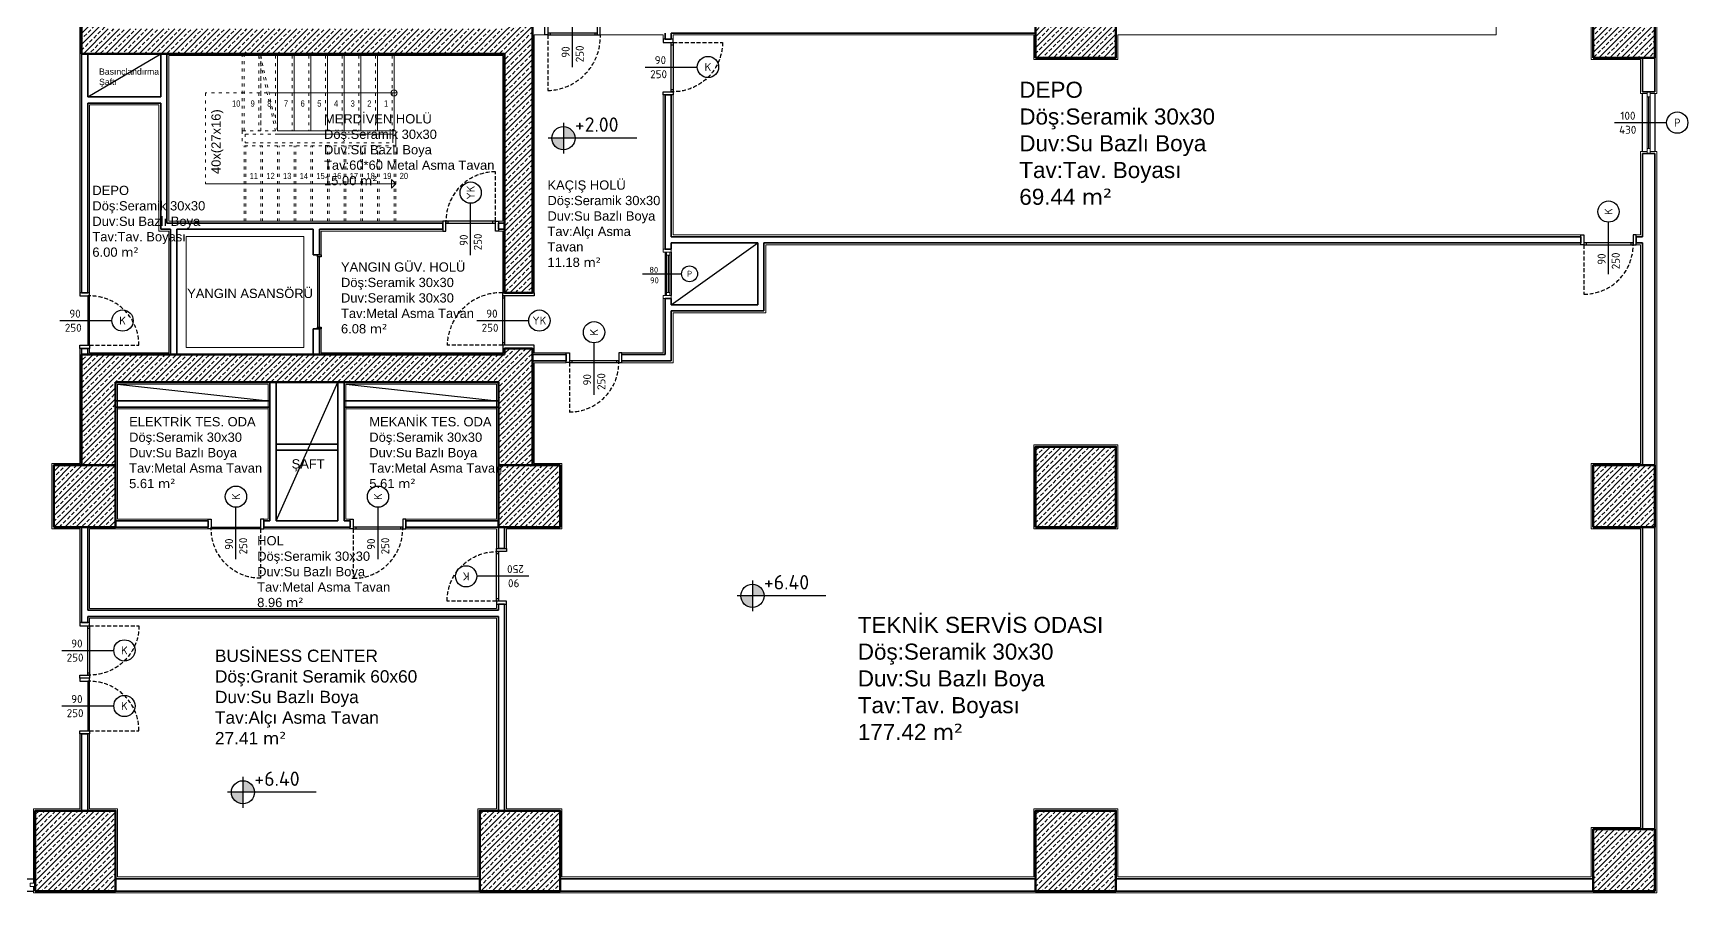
# Model space of a CAD drawing. Header units: millimetres. Extents: x 1443065 to 1517367, y 3763150 to 3779068.
# Drawn here: x 1491008 to 1493688, y 3765844 to 3767237 of the extents above; entities that cross this region are included whole.
import ezdxf
from ezdxf.enums import TextEntityAlignment as Align

# ---------------------------------------------------------------- set-up
doc = ezdxf.new("R2010")
doc.units = ezdxf.units.MM
doc.linetypes.add('ACAD_ISO03W100', pattern=[30, 12, -18])
doc.linetypes.add('HIDDEN', pattern=[9.525, 6.35, -3.175])
for name, color, linetype, lineweight in [('DUVAR', 2, 'Continuous', 35), ('MAHAL', 52, 'Continuous', 13), ('MERDIVEN', 4, 'Continuous', 20), ('SIVA', 3, 'Continuous', 9), ('TASIYICI', 170, 'Continuous', 50), ('TEFRIS', 165, 'Continuous', 15)]:
    doc.layers.add(name, color=color, linetype=linetype, lineweight=lineweight)
for name, color, linetype in [('m-DOG_', 4, 'Continuous'), ('m-DOG_gor', 8, 'Continuous'), ('m-TAR_duvar', 8, 'Continuous'), ('m-TFR_vitrifiye', 1, 'Continuous'), ('m-YAZ_kot', 7, 'Continuous'), ('m-YAZ_poz', 7, 'Continuous')]:
    doc.layers.add(name, color=color, linetype=linetype)
doc.styles.add('mono', font='isocpeur.ttf')
doc.styles.add('olculer', font='romans.shx', dxfattribs={"width": 0.8})
doc.styles.get("Standard").update_dxf_attribs({"font": 'arial.ttf'})
pattern_1 = [(45, (67479.789, -87954.948), (-8.98025612, 8.98025612), []), (45, (67488.769, -87954.948), (-8.98025612, 8.98025612), [6.35, -3.175])]
pattern_2 = [(45, (67479.789, -87954.948), (-8.98025612, 8.98025612), []), (45, (67488.769, -87954.948), (-8.98025612, 8.98025612), [6.35, -3.175])]

# ---------------------------------------------------------------- blocks, each defined once
blk = doc.blocks.new('90lık Kqpı')
at = {"layer": 'm-DOG_', "linetype": 'HIDDEN'}
blk.add_line((-8, -5), (-88, -5), dxfattribs=at)
at = {"layer": 'm-DOG_'}
for p, q in [((-5, -8.8), (-8, -8.8)), ((-5, -81.2), (-8, -81.2))]:
    blk.add_line(p, q, dxfattribs=at)
for points in [[(8, 0), (8, -5), (-8, -5), (-8, 0)], [(-8, -5), (-8, -85), (-5, -85), (-5, -5)], [(8, -90), (8, -85), (-8, -85), (-8, -90)]]:
    blk.add_lwpolyline(points, close=True, dxfattribs=at)
at = {"layer": 'm-DOG_', "linetype": 'HIDDEN'}
blk.add_arc((-8, -5), 80, 180, 270, dxfattribs=at)
blk = doc.blocks.new('m-penpoz')
blk.add_line((0, -1.625), (0, 0))
blk.add_circle((0, 0.332), 0.332)
blk.add_attdef('POZNO', text='', height=0.18).set_placement((0, 0.332), align=Align.MIDDLE)
blk.add_attdef('WIDTH', text='', height=0.18, rotation=90).set_placement((0, -1.625), align=Align.BOTTOM_LEFT)
blk.add_attdef('HEIGHT', text='', height=0.18, rotation=90).set_placement((0.069, -1.625), align=Align.TOP_LEFT)
blk = doc.blocks.new('m-plankot')
h = blk.add_hatch(color=256)
h.paths.add_polyline_path([(0, 0.144), (0, 0), (0.144, 0, 0.414214)])
h.paths.add_polyline_path([(0, -0.144), (0, 0), (-0.144, 0, 0.414214)])
for p, q in [((0.914, 0), (-0.192, 0)), ((0, 0.192), (0, -0.192))]:
    blk.add_line(p, q)
blk.add_circle((0, 0), 0.144)
blk.add_attdef('INCEKOT', (0.187, 0.1), '', height=0.18)
blk.add_attdef('KABAKOT', text='', height=0.18).set_placement((0.187, -0.1), align=Align.TOP_LEFT)
blk = doc.blocks.new('90lık')
at = {"layer": 'm-DOG_', "linetype": 'HIDDEN'}
blk.add_line((-5, 13), (-5, 103), dxfattribs=at)
at = {"layer": 'm-DOG_'}
for p, q in [((-81.2, 10), (-81.2, 13)), ((-8.8, 10), (-8.8, 13))]:
    blk.add_line(p, q, dxfattribs=at)
for points in [[(-90, -13), (-85, -13), (-85, 13), (-90, 13)], [(-5, 13), (-85, 13), (-85, 10), (-5, 10)], [(0, -13), (-5, -13), (-5, 13), (0, 13)]]:
    blk.add_lwpolyline(points, close=True, dxfattribs=at)
at = {"layer": 'm-DOG_', "linetype": 'HIDDEN'}
blk.add_arc((-2.7, 15.7), 87.4, 91.5314, 181.7408, dxfattribs=at)
blk = doc.blocks.new('Perde Kapı')
at = {"layer": 'm-DOG_', "linetype": 'HIDDEN'}
blk.add_line((5, 26), (5, 116), dxfattribs=at)
at = {"layer": 'm-DOG_'}
for p, q in [((8.8, 23), (8.8, 26)), ((81.2, 23), (81.2, 26))]:
    blk.add_line(p, q, dxfattribs=at)
for points in [[(0, -25), (5, -25), (5, 26), (0, 26)], [(5, 26), (85, 26), (85, 23), (5, 23)], [(90, -25), (85, -25), (85, 26), (90, 26)]]:
    blk.add_lwpolyline(points, close=True, dxfattribs=at)
at = {"layer": 'm-DOG_', "linetype": 'HIDDEN'}
blk.add_arc((2.7, 28.7), 87.4, 358.2588, 88.4682, dxfattribs=at)

msp = doc.modelspace()

# ---------------------------------------------------------------- hatches: boundary and pattern name
at = {"layer": 'm-TAR_duvar'}
h = msp.add_hatch(dxfattribs=at)
h.set_pattern_fill('ANSI33', color=256, scale=2)
h.set_pattern_definition(pattern_2)
h.paths.add_polyline_path([(1491816.8, 3767446.6), (1491756.8, 3767446.6), (1491756.8, 3767406.6), (1491776.8, 3767406.6), (1491776.8, 3767243.3), (1491126.7, 3767243.3), (1491126.7, 3767406.6), (1491146.7, 3767406.6), (1491146.7, 3767446.6), (1491086.7, 3767446.6), (1491086.7, 3767203.2), (1491816.8, 3767203.2)])
h.paths.add_polyline_path([(1491816.8, 3767203.2), (1491771.8, 3767203.2), (1491771.8, 3766816), (1491816.8, 3766816)])
h = msp.add_hatch(dxfattribs=at)
h.set_pattern_fill('ANSI33', color=256, scale=2)
h.set_pattern_definition([(45, (69969.789, -87194.948), (-8.98025612, 8.98025612), []), (45, (69978.769, -87194.948), (-8.98025612, 8.98025612), [6.35, -3.175])])
h.paths.add_polyline_path([(1492761.7, 3767326.6), (1492631.7, 3767326.6), (1492631.7, 3767196.6), (1492761.7, 3767196.6)])
h = msp.add_hatch(dxfattribs=at)
h.set_pattern_fill('ANSI33', color=256, scale=2)
h.set_pattern_definition(pattern_1)
h.paths.add_polyline_path([(1493634.6, 3767296.6), (1493534.6, 3767296.6), (1493534.6, 3767196.6), (1493634.6, 3767196.6)])
h = msp.add_hatch(dxfattribs=at)
h.set_pattern_fill('ANSI33', color=256, scale=2)
h.set_pattern_definition(pattern_2)
h.paths.add_polyline_path([(1491816.8, 3766716), (1491816.8, 3766726), (1491771.8, 3766726), (1491771.8, 3766716), (1491086.7, 3766716), (1491086.7, 3766536.6), (1491141.7, 3766536.6), (1491141.7, 3766671), (1491761.8, 3766671), (1491761.8, 3766536.6), (1491816.8, 3766536.6)])
h = msp.add_hatch(dxfattribs=at)
h.set_pattern_fill('ANSI33', color=256, scale=2)
h.set_pattern_definition([(45, (69969.789, -87954.948), (-8.98025612, 8.98025612), []), (45, (69978.769, -87954.948), (-8.98025612, 8.98025612), [6.35, -3.175])])
h.paths.add_polyline_path([(1492761.7, 3766566.6), (1492631.7, 3766566.6), (1492631.7, 3766436.6), (1492761.7, 3766436.6)])
h = msp.add_hatch(dxfattribs=at)
h.set_pattern_fill('ANSI33', color=256, scale=2)
h.set_pattern_definition(pattern_2)
h.paths.add_polyline_path([(1491141.7, 3766536.6), (1491041.7, 3766536.6), (1491041.7, 3766436.6), (1491141.7, 3766436.6)])
h = msp.add_hatch(dxfattribs=at)
h.set_pattern_fill('ANSI33', color=256, scale=2)
h.set_pattern_definition(pattern_2)
h.paths.add_polyline_path([(1491861.7, 3766536.6), (1491761.7, 3766536.6), (1491761.7, 3766436.6), (1491861.7, 3766436.6)])
h = msp.add_hatch(dxfattribs=at)
h.set_pattern_fill('ANSI33', color=256, scale=2)
h.set_pattern_definition(pattern_1)
h.paths.add_polyline_path([(1493634.6, 3766536.6), (1493534.6, 3766536.6), (1493534.6, 3766436.6), (1493634.6, 3766436.6)])
h = msp.add_hatch(dxfattribs=at)
h.set_pattern_fill('ANSI33', color=256, scale=2)
h.set_pattern_definition([(45, (68349.789, -88544.442), (-8.98025612, 8.98025612), []), (45, (68358.77, -88544.442), (-8.98025612, 8.98025612), [6.35, -3.175])])
h.paths.add_polyline_path([(1491141.7, 3765977.1), (1491011.7, 3765977.1), (1491011.7, 3765847.1), (1491141.7, 3765847.1)])
h = msp.add_hatch(dxfattribs=at)
h.set_pattern_fill('ANSI33', color=256, scale=2)
h.set_pattern_definition([(45, (69069.659, -88544.442), (-8.98025612, 8.98025612), []), (45, (69078.639, -88544.442), (-8.98025612, 8.98025612), [6.35, -3.175])])
h.paths.add_polyline_path([(1491861.6, 3765977.1), (1491731.6, 3765977.1), (1491731.6, 3765847.1), (1491861.6, 3765847.1)])
h = msp.add_hatch(dxfattribs=at)
h.set_pattern_fill('ANSI33', color=256, scale=2)
h.set_pattern_definition([(45, (69969.79, -88544.442), (-8.98025612, 8.98025612), []), (45, (69978.77, -88544.442), (-8.98025612, 8.98025612), [6.35, -3.175])])
h.paths.add_polyline_path([(1492761.7, 3765977.1), (1492631.7, 3765977.1), (1492631.7, 3765847.1), (1492761.7, 3765847.1)])
h = msp.add_hatch(dxfattribs=at)
h.set_pattern_fill('ANSI33', color=256, scale=2)
h.set_pattern_definition(pattern_1)
h.paths.add_polyline_path([(1493634.6, 3765947.1), (1493534.6, 3765947.1), (1493534.6, 3765847.1), (1493634.6, 3765847.1)])

# ---------------------------------------------------------------- linework, layer by layer
at = {"layer": 'DUVAR'}
for p, q in [((1492031.7, 3767226.6), (1492031.7, 3767236.6)), ((1492031.7, 3767226.6), (1492041.7, 3767226.6)), ((1492041.7, 3767226.6), (1492041.7, 3767236.6)), ((1492041.7, 3767236.6), (1492631.7, 3767236.6)), ((1491086.7, 3767203.2), (1491086.7, 3766938.9)), ((1491096.7, 3767203.2), (1491096.7, 3767133.2)), ((1491214.8, 3767203.2), (1491214.8, 3767133.2)), ((1491224.8, 3767203.2), (1491224.8, 3766928.9)), ((1493614.6, 3767196.6), (1493614.6, 3767141.6)), ((1493634.6, 3767196.6), (1493634.6, 3767141.6)), ((1492031.7, 3767136.6), (1492041.7, 3767136.6)), ((1492031.7, 3766886.7), (1492031.7, 3767136.6)), ((1492041.7, 3766906.7), (1492041.7, 3767136.6)), ((1493614.6, 3767141.6), (1493634.6, 3767141.6)), ((1491214.8, 3767133.2), (1491096.7, 3767133.2)), ((1491096.7, 3767123.2), (1491096.7, 3766938.9)), ((1491214.8, 3767123.2), (1491096.7, 3767123.2)), ((1491214.8, 3767123.2), (1491214.8, 3766918.8)), ((1493614.6, 3767041.6), (1493614.6, 3766906.7)), ((1493614.6, 3767041.6), (1493634.6, 3767041.6)), ((1493634.6, 3767041.6), (1493634.6, 3766941.6)), ((1491086.7, 3766938.9), (1491086.7, 3766816)), ((1491096.7, 3766938.9), (1491096.7, 3766928.9)), ((1491096.7, 3766928.9), (1491096.7, 3766816)), ((1491671.8, 3766928.9), (1491224.8, 3766928.9)), ((1491771.8, 3766928.9), (1491761.8, 3766928.9)), ((1493634.6, 3766941.6), (1493634.6, 3766536.6)), ((1491214.8, 3766918.8), (1491230.8, 3766918.8)), ((1491230.8, 3766918.8), (1491230.8, 3766716)), ((1491240.9, 3766918.8), (1491249.8, 3766918.8)), ((1491240.9, 3766918.8), (1491461.7, 3766918.8)), ((1491240.9, 3766918.8), (1491240.9, 3766716)), ((1491461.7, 3766918.8), (1491461.7, 3766877.4)), ((1491471.8, 3766918.8), (1491546.7, 3766918.8)), ((1491471.8, 3766918.8), (1491671.8, 3766918.8)), ((1491471.8, 3766918.8), (1491471.8, 3766877.4)), ((1491761.8, 3766918.8), (1491771.8, 3766918.8)), ((1492041.7, 3766906.7), (1493514.6, 3766906.7)), ((1492041.7, 3766896.7), (1492181.8, 3766896.7)), ((1492041.7, 3766886.7), (1492041.7, 3766896.7)), ((1492041.7, 3766896.7), (1492181.8, 3766896.7)), ((1492181.8, 3766896.7), (1492181.8, 3766796.7)), ((1492181.8, 3766896.7), (1492181.8, 3766796.7)), ((1492191.8, 3766896.7), (1492191.8, 3766786.7)), ((1492191.8, 3766896.7), (1493514.6, 3766896.7)), ((1493514.6, 3766906.7), (1493514.6, 3766896.7)), ((1493604.6, 3766906.7), (1493604.6, 3766896.7)), ((1493604.6, 3766906.7), (1493614.6, 3766906.7)), ((1493604.6, 3766896.7), (1493614.6, 3766896.7)), ((1493614.6, 3766896.7), (1493614.6, 3766716)), ((1491471.8, 3766877.4), (1491461.7, 3766877.4)), ((1492041.7, 3766886.7), (1492031.7, 3766886.7)), ((1492031.7, 3766716), (1492031.7, 3766806.7)), ((1492041.7, 3766806.7), (1492031.7, 3766806.7)), ((1492041.7, 3766796.7), (1492041.7, 3766806.7)), ((1492181.8, 3766796.7), (1492041.7, 3766796.7)), ((1492181.8, 3766796.7), (1492041.7, 3766796.7)), ((1492191.8, 3766786.7), (1492041.7, 3766786.7)), ((1492041.7, 3766705.8), (1492041.7, 3766786.7)), ((1491461.7, 3766757.4), (1491461.7, 3766716)), ((1491471.8, 3766757.4), (1491461.7, 3766757.4)), ((1491471.8, 3766757.4), (1491471.8, 3766716)), ((1491086.7, 3766726), (1491086.7, 3766716)), ((1491096.7, 3766726), (1491096.7, 3766716)), ((1491816.8, 3766716), (1491871.7, 3766716)), ((1491871.7, 3766705.8), (1491871.7, 3766716)), ((1491961.7, 3766716), (1492031.7, 3766716)), ((1493614.6, 3766716), (1493614.6, 3766536.6)), ((1491816.8, 3766705.8), (1491871.7, 3766705.8)), ((1491961.7, 3766705.8), (1492041.7, 3766705.8)), ((1491391.8, 3766671), (1491391.8, 3766446.6)), ((1491401.8, 3766671), (1491401.8, 3766446.6)), ((1491501.8, 3766671), (1491501.8, 3766446.6)), ((1491511.8, 3766671), (1491511.8, 3766446.6)), ((1491141.9, 3766641), (1491392, 3766641)), ((1491141.9, 3766631), (1491392, 3766631)), ((1491512, 3766641), (1491762, 3766641)), ((1491512, 3766631), (1491762, 3766631)), ((1491402, 3766571), (1491502, 3766571)), ((1491402, 3766561), (1491502, 3766561)), ((1491291.7, 3766446.6), (1491141.7, 3766446.6)), ((1491291.7, 3766446.6), (1491291.7, 3766436.6)), ((1491391.8, 3766446.6), (1491381.7, 3766446.6)), ((1491381.7, 3766446.6), (1491381.7, 3766436.6)), ((1491501.8, 3766446.6), (1491401.8, 3766446.6)), ((1491521.8, 3766446.6), (1491511.8, 3766446.6)), ((1491521.8, 3766446.6), (1491521.8, 3766436.6)), ((1491761.7, 3766446.6), (1491611.8, 3766446.6)), ((1491611.8, 3766446.6), (1491611.8, 3766436.6)), ((1491086.7, 3766436.6), (1491086.7, 3766401.8)), ((1491086.7, 3766436.6), (1491086.7, 3766281.8)), ((1491096.7, 3766436.6), (1491096.7, 3766401.8)), ((1491096.7, 3766436.6), (1491096.7, 3766301.8)), ((1491291.7, 3766436.6), (1491141.7, 3766436.6)), ((1491521.8, 3766436.6), (1491381.7, 3766436.6)), ((1491761.7, 3766436.6), (1491611.8, 3766436.6)), ((1491761.7, 3766436.6), (1491761.7, 3766401.8)), ((1491771.7, 3766436.6), (1491771.7, 3766401.8)), ((1493614.6, 3765947.1), (1493614.6, 3766436.6)), ((1493634.6, 3765947.1), (1493634.6, 3766436.6)), ((1491761.7, 3766401.8), (1491771.7, 3766401.8)), ((1491761.7, 3766311.8), (1491761.7, 3766301.8)), ((1491761.7, 3766311.8), (1491771.7, 3766311.8)), ((1491771.7, 3766311.8), (1491771.7, 3765977.1)), ((1491086.7, 3766281.8), (1491096.7, 3766281.8)), ((1491096.7, 3766301.8), (1491761.7, 3766301.8)), ((1491096.7, 3766291.8), (1491096.7, 3766281.8)), ((1491096.7, 3766291.8), (1491761.7, 3766291.8)), ((1491761.7, 3766291.8), (1491761.7, 3765977.1)), ((1491086.7, 3766101.8), (1491086.7, 3765977.1)), ((1491086.7, 3766101.8), (1491096.7, 3766101.8)), ((1491096.7, 3766101.8), (1491096.7, 3765977.1)), ((1491141.7, 3765867.1), (1491731.6, 3765867.1)), ((1491861.6, 3765867.1), (1492631.7, 3765867.1)), ((1492761.7, 3765867.1), (1493534.6, 3765867.1)), ((1491141.7, 3765847.1), (1491731.6, 3765847.1)), ((1491861.6, 3765847.1), (1492631.7, 3765847.1)), ((1492761.7, 3765847.1), (1493534.6, 3765847.1))]:
    msp.add_line(p, q, dxfattribs=at)
for points in [[(1491671.8, 3766918.8), (1491671.8, 3766928.9)], [(1491761.8, 3766918.8), (1491761.8, 3766928.9)], [(1491096.7, 3766816), (1491086.7, 3766816)], [(1491096.7, 3766726), (1491086.7, 3766726)]]:
    msp.add_lwpolyline(points, dxfattribs=at)
at = {"layer": 'm-DOG_gor', "linetype": 'Continuous'}
for p, q in [((1493614.6, 3767044.6), (1493614.6, 3767138.6)), ((1493634.6, 3767138.6), (1493634.6, 3767044.6)), ((1493624.6, 3767133.6), (1493624.6, 3767049.6)), ((1492031.7, 3766881.7), (1492031.7, 3766811.7)), ((1492036.7, 3766876.7), (1492036.7, 3766816.7)), ((1492041.7, 3766881.7), (1492041.7, 3766811.7)), ((1490274.7, 3765867.1), (1491008.7, 3765867.1)), ((1490274.7, 3765847.1), (1491008.6, 3765847.1))]:
    msp.add_line(p, q, dxfattribs=at)
for points in [[(1491468.8, 3766874.4), (1491468.8, 3766877.4), (1491474.8, 3766877.4), (1491474.8, 3766874.4)], [(1491468.8, 3766874.4), (1491468.8, 3766760.4), (1491471.8, 3766760.4), (1491471.8, 3766874.4)], [(1491468.8, 3766757.4), (1491468.8, 3766760.4), (1491474.8, 3766760.4), (1491474.8, 3766757.4)]]:
    msp.add_lwpolyline(points, close=True, dxfattribs=at)
at = {"layer": 'm-TFR_vitrifiye'}
for p, q in [((1491096.7, 3767133.2), (1491214.8, 3767203.2)), ((1492041.7, 3766796.7), (1492181.8, 3766896.7)), ((1491144.9, 3766668), (1491389, 3766641)), ((1491401.8, 3766446.6), (1491501.8, 3766671)), ((1491515, 3766668), (1491759, 3766641))]:
    msp.add_line(p, q, dxfattribs=at)
at = {"layer": 'MERDIVEN', "linetype": 'ACAD_ISO03W100', "ltscale": 0.4}
for p, q in [((1491346.8, 3767078.2), (1491346.8, 3767200)), ((1491349.8, 3767078.2), (1491349.8, 3767200)), ((1491373.8, 3767200), (1491373.8, 3767078.2)), ((1491373.8, 3767200), (1491400.8, 3767078.2)), ((1491376.8, 3767200.2), (1491405, 3767073.1)), ((1491376.8, 3767078.2), (1491376.8, 3767200)), ((1491376.8, 3767200), (1491376.8, 3767078.2)), ((1491400.8, 3767200), (1491400.8, 3767092.1)), ((1491427.8, 3767200), (1491427.8, 3767078.2)), ((1491454.8, 3767200), (1491454.8, 3767078.2)), ((1491481.8, 3767200), (1491481.8, 3767078.2)), ((1491508.8, 3767200), (1491508.8, 3767078.2)), ((1491535.8, 3767200), (1491535.8, 3767078.2)), ((1491562.8, 3767200), (1491562.8, 3767078.2)), ((1491589.8, 3767200), (1491589.8, 3767078.2)), ((1491349.8, 3767139.6), (1491287.3, 3767139.6)), ((1491287.3, 3767139.6), (1491287.3, 3766992.3)), ((1491387.2, 3767139.6), (1491349.8, 3767139.6)), ((1491400.8, 3767078.2), (1491346.8, 3767078.2)), ((1491346.8, 3767078.2), (1491346.8, 3767053.9)), ((1491351.8, 3767073.1), (1491351.8, 3767059)), ((1491405, 3767073.1), (1491351.8, 3767073.1)), ((1491351.8, 3767059), (1491590.8, 3767059)), ((1491595.8, 3767053.9), (1491346.8, 3767053.9)), ((1491349.8, 3766931.7), (1491349.8, 3767053.9)), ((1491352.8, 3766931.7), (1491352.8, 3767053.9)), ((1491376.8, 3766931.7), (1491376.8, 3767053.9)), ((1491379.8, 3766931.7), (1491379.8, 3767053.9)), ((1491403.8, 3766931.7), (1491403.8, 3767053.9)), ((1491406.8, 3766931.7), (1491406.8, 3767053.9)), ((1491430.8, 3766931.7), (1491430.8, 3767053.9)), ((1491433.8, 3766931.7), (1491433.8, 3767053.9)), ((1491457.8, 3766931.7), (1491457.8, 3767053.9)), ((1491460.8, 3766931.7), (1491460.8, 3767053.9)), ((1491484.8, 3766931.7), (1491484.8, 3767053.9)), ((1491487.8, 3766931.7), (1491487.8, 3767053.9)), ((1491511.8, 3766931.7), (1491511.8, 3767053.9)), ((1491514.8, 3766931.7), (1491514.8, 3767053.9)), ((1491538.8, 3766931.7), (1491538.8, 3767053.9)), ((1491541.8, 3766931.7), (1491541.8, 3767053.9)), ((1491565.8, 3766931.7), (1491565.8, 3767053.9)), ((1491568.8, 3766931.7), (1491568.8, 3767053.9)), ((1491592.8, 3766931.7), (1491592.8, 3767053.9)), ((1491595.8, 3766931.7), (1491595.8, 3767053.9)), ((1491570.8, 3766928.9), (1491570.8, 3766928.9)), ((1491597.8, 3766928.9), (1491597.8, 3766928.9)), ((1491624.8, 3766928.9), (1491624.8, 3766928.9))]:
    msp.add_line(p, q, dxfattribs=at)
at = {"layer": 'MERDIVEN'}
for p, q in [((1491403.8, 3767200), (1491403.8, 3767078.2)), ((1491430.8, 3767200), (1491430.8, 3767078.2)), ((1491457.8, 3767200), (1491457.8, 3767078.2)), ((1491484.8, 3767200), (1491484.8, 3767078.2)), ((1491511.8, 3767200), (1491511.8, 3767078.2)), ((1491538.8, 3767200), (1491538.8, 3767078.2)), ((1491565.8, 3767200), (1491565.8, 3767078.2)), ((1491592.8, 3767200), (1491592.8, 3767078.2)), ((1491597.8, 3767139.6), (1491390.3, 3767139.6)), ((1491595.8, 3767078.2), (1491403.8, 3767078.2)), ((1491590.8, 3767073.1), (1491405, 3767073.1)), ((1491590.8, 3767059), (1491590.8, 3767073.1)), ((1491595.8, 3767053.9), (1491595.8, 3767078.2)), ((1491595.8, 3766992.3), (1491287.3, 3766992.3)), ((1491595.8, 3766992.3), (1491588.7, 3766999.4)), ((1491588.7, 3766985.2), (1491588.7, 3766999.4)), ((1491595.8, 3766992.3), (1491588.7, 3766985.2)), ((1491573.8, 3766928.9), (1491573.8, 3766928.9)), ((1491600.8, 3766928.9), (1491600.8, 3766928.9)), ((1491627.8, 3766928.9), (1491627.8, 3766928.9)), ((1491446.7, 3766907.4), (1491255.9, 3766907.4)), ((1491255.9, 3766907.4), (1491255.9, 3766727.4)), ((1491255.9, 3766727.4), (1491446.7, 3766727.4)), ((1491741.4, 3765852.1), (1491741.6, 3765852.1)), ((1491861.6, 3765847.1), (1491861.6, 3765847.1)), ((1492641.7, 3765847.1), (1492641.7, 3765847.1))]:
    msp.add_line(p, q, dxfattribs=at)
for points in [[(1493627.1, 3767133.6), (1493627.1, 3767141.6), (1493622.1, 3767141.6), (1493622.1, 3767133.6)], [(1493627.1, 3767049.6), (1493627.1, 3767133.6), (1493622.1, 3767133.6), (1493622.1, 3767049.6)], [(1493627.1, 3767041.6), (1493627.1, 3767049.6), (1493622.1, 3767049.6), (1493622.1, 3767041.6)], [(1492028.7, 3766881.7), (1492028.7, 3766886.7), (1492041.7, 3766886.7), (1492041.7, 3766881.7)], [(1492034.2, 3766881.7), (1492039.2, 3766881.7), (1492039.2, 3766876.7), (1492034.2, 3766876.7)], [(1492039.2, 3766876.7), (1492034.2, 3766876.7), (1492034.2, 3766816.7), (1492039.2, 3766816.7)], [(1492034.2, 3766816.7), (1492039.2, 3766816.7), (1492039.2, 3766811.7), (1492034.2, 3766811.7)], [(1492028.7, 3766806.7), (1492028.7, 3766811.7), (1492041.7, 3766811.7), (1492041.7, 3766806.7)], [(1491003.7, 3765854.6), (1491011.7, 3765854.6), (1491011.7, 3765859.6), (1491003.7, 3765859.6)]]:
    msp.add_lwpolyline(points, close=True, dxfattribs=at)
for points in [[(1491446.7, 3766907.4), (1491446.7, 3766727.4)], [(1491446.7, 3766716), (1491446.7, 3766715.8)]]:
    msp.add_lwpolyline(points, dxfattribs=at)
msp.add_circle((1491592.8, 3767139.6), 5, dxfattribs=at)
at = {"layer": 'SIVA'}
for p, q in [((1491926.8, 3767233.6), (1492028.7, 3767233.6)), ((1492028.7, 3767226.6), (1492028.7, 3767233.6)), ((1492028.7, 3766886.7), (1492028.7, 3767136.6)), ((1493514.6, 3766893.7), (1492194.8, 3766893.7)), ((1493611.6, 3766893.7), (1493604.6, 3766893.7)), ((1493611.6, 3766539.6), (1493611.6, 3766893.7)), ((1491819.8, 3766726), (1491819.8, 3766719)), ((1491819.8, 3766719), (1491871.7, 3766719)), ((1491871.7, 3766702.8), (1491819.8, 3766702.8)), ((1491819.8, 3766702.8), (1491819.8, 3766539.6)), ((1491144.9, 3766628), (1491389, 3766628)), ((1491515, 3766628), (1491759, 3766628)), ((1491819.8, 3766539.6), (1491864.7, 3766539.6)), ((1491864.7, 3766539.6), (1491864.7, 3766433.6)), ((1493531.6, 3766433.6), (1493531.6, 3766539.6)), ((1493531.6, 3766539.6), (1493611.6, 3766539.6)), ((1491083.7, 3766433.6), (1491083.7, 3766281.8)), ((1491521.8, 3766433.6), (1491381.7, 3766433.6)), ((1491758.7, 3766433.6), (1491758.7, 3766401.8)), ((1491774.7, 3766433.6), (1491774.7, 3766401.8)), ((1491864.7, 3766433.6), (1491774.7, 3766433.6)), ((1493611.6, 3766433.6), (1493531.6, 3766433.6)), ((1493611.6, 3765950.1), (1493611.6, 3766433.6)), ((1491774.7, 3766311.8), (1491774.7, 3765980.1)), ((1491774.7, 3765980.1), (1491864.6, 3765980.1)), ((1491864.6, 3765980.1), (1491864.6, 3765870.1)), ((1492628.7, 3765870.1), (1492628.7, 3765980.1)), ((1492628.7, 3765980.1), (1492764.7, 3765980.1)), ((1492764.7, 3765980.1), (1492764.7, 3765870.1)), ((1493531.6, 3765870.1), (1493531.6, 3765950.1)), ((1493531.6, 3765950.1), (1493611.6, 3765950.1)), ((1491864.6, 3765870.1), (1492628.7, 3765870.1)), ((1492764.7, 3765870.1), (1493531.6, 3765870.1))]:
    msp.add_line(p, q, dxfattribs=at)
for points in [[(1492044.7, 3767226.6), (1492044.7, 3767233.6), (1492628.7, 3767233.6), (1492628.7, 3767193.6), (1492764.7, 3767193.6), (1492764.7, 3767233.6), (1493377.5, 3767233.6), (1493377.5, 3768033.6), (1493424.6, 3768033.6)], [(1491083.7, 3766816), (1491083.7, 3767449.6), (1491329.1, 3767449.6)], [(1493622.1, 3767138.6), (1493611.6, 3767138.6), (1493611.6, 3767193.6), (1493531.6, 3767193.6), (1493531.6, 3767299.6), (1493611.6, 3767299.6), (1493611.6, 3767399.6), (1493622.1, 3767399.6)], [(1493627.1, 3767399.6), (1493637.6, 3767399.6), (1493637.6, 3767138.6), (1493627.1, 3767138.6)], [(1491836.8, 3767233.6), (1491819.8, 3767233.6), (1491819.8, 3766816)], [(1491671.8, 3766931.9), (1491227.8, 3766931.9), (1491227.8, 3767200.2), (1491768.8, 3767200.2), (1491768.8, 3766931.9), (1491761.8, 3766931.9)], [(1492044.7, 3767136.6), (1492044.7, 3766909.7), (1493514.6, 3766909.7)], [(1491099.7, 3766726), (1491099.7, 3766719), (1491227.8, 3766719), (1491227.8, 3766915.8), (1491211.8, 3766915.8), (1491211.8, 3767120.2), (1491099.7, 3767120.2), (1491099.7, 3766816)], [(1493627.1, 3767044.6), (1493637.6, 3767044.6), (1493637.6, 3765844.1), (1491008.7, 3765844.1), (1491008.7, 3765854.6)], [(1493604.6, 3766909.7), (1493611.6, 3766909.7), (1493611.6, 3767044.6), (1493622.1, 3767044.6)], [(1491083.7, 3766938.9), (1491083.7, 3766811)], [(1491474.8, 3766915.8), (1491671.8, 3766915.8)], [(1491474.8, 3766877.4), (1491474.8, 3766915.8)], [(1491761.8, 3766915.7), (1491768.8, 3766915.7), (1491768.8, 3766816)], [(1491961.7, 3766702.8), (1492044.7, 3766702.8), (1492044.7, 3766783.7), (1492194.8, 3766783.7), (1492194.8, 3766893.7)], [(1491961.7, 3766719), (1492028.7, 3766719), (1492028.7, 3766806.7)], [(1491474.8, 3766757.4), (1491474.8, 3766719)], [(1491083.7, 3766401.8), (1491083.7, 3766433.6), (1491038.7, 3766433.6), (1491038.7, 3766539.6), (1491083.7, 3766539.6), (1491083.7, 3766726)], [(1491474.8, 3766719), (1491768.8, 3766719), (1491768.8, 3766726)], [(1491291.7, 3766449.6), (1491144.7, 3766449.6), (1491144.7, 3766668), (1491388.8, 3766668), (1491388.8, 3766449.6), (1491381.7, 3766449.6)], [(1491521.8, 3766449.6), (1491514.8, 3766449.6), (1491514.8, 3766668), (1491758.8, 3766668), (1491758.8, 3766449.6), (1491611.8, 3766449.6)], [(1491099.7, 3766401.8), (1491099.7, 3766433.6), (1491291.7, 3766433.6)], [(1491758.7, 3766311.8), (1491758.7, 3766304.8), (1491099.7, 3766304.8), (1491099.7, 3766433.6)], [(1491758.7, 3766433.6), (1491611.8, 3766433.6)], [(1491099.7, 3766281.8), (1491099.7, 3766288.8), (1491758.7, 3766288.8), (1491758.7, 3765980.1)], [(1491008.7, 3765859.6), (1491008.7, 3765980.1), (1491083.7, 3765980.1), (1491083.7, 3766101.8)], [(1491099.7, 3766101.8), (1491099.7, 3765980.1), (1491144.7, 3765980.1), (1491144.7, 3765870.1), (1491728.6, 3765870.1), (1491728.6, 3765980.1), (1491758.7, 3765980.1)]]:
    msp.add_lwpolyline(points, dxfattribs=at)
msp.add_lwpolyline([(1492628.7, 3766433.6), (1492764.7, 3766433.6), (1492764.7, 3766569.6), (1492628.7, 3766569.6)], close=True, dxfattribs=at)
at = {"layer": 'TASIYICI'}
for p, q in [((1491086.7, 3767446.6), (1491086.7, 3767203.2)), ((1491816.8, 3767446.6), (1491816.8, 3767203.2)), ((1491771.8, 3767203.2), (1491086.7, 3767203.2)), ((1491771.8, 3767203.2), (1491771.8, 3766816)), ((1491816.8, 3767203.2), (1491816.8, 3766816)), ((1491771.8, 3766816), (1491816.8, 3766816)), ((1491086.7, 3766716), (1491771.8, 3766716)), ((1491086.7, 3766716), (1491086.7, 3766536.6)), ((1491771.8, 3766726), (1491771.8, 3766716)), ((1491771.8, 3766726), (1491816.8, 3766726)), ((1491816.8, 3766726), (1491816.8, 3766716)), ((1491816.8, 3766716), (1491816.8, 3766536.6)), ((1491141.7, 3766671), (1491761.8, 3766671)), ((1491141.7, 3766671), (1491141.7, 3766536.6)), ((1491761.8, 3766671), (1491761.8, 3766536.6))]:
    msp.add_line(p, q, dxfattribs=at)
for points in [[(1492631.7, 3767196.6), (1492761.7, 3767196.6), (1492761.7, 3767326.6), (1492631.7, 3767326.6)], [(1493534.6, 3767196.6), (1493634.6, 3767196.6), (1493634.6, 3767296.6), (1493534.6, 3767296.6)], [(1492631.7, 3766436.6), (1492761.7, 3766436.6), (1492761.7, 3766566.6), (1492631.7, 3766566.6)], [(1491041.7, 3766436.6), (1491141.7, 3766436.6), (1491141.7, 3766536.6), (1491041.7, 3766536.6)], [(1491761.7, 3766436.6), (1491861.7, 3766436.6), (1491861.7, 3766536.6), (1491761.7, 3766536.6)], [(1493534.6, 3766436.6), (1493634.6, 3766436.6), (1493634.6, 3766536.6), (1493534.6, 3766536.6)], [(1491011.7, 3765847.1), (1491141.7, 3765847.1), (1491141.7, 3765977.1), (1491011.7, 3765977.1)], [(1491731.6, 3765847.1), (1491861.6, 3765847.1), (1491861.6, 3765977.1), (1491731.6, 3765977.1)], [(1492631.7, 3765847.1), (1492761.7, 3765847.1), (1492761.7, 3765977.1), (1492631.7, 3765977.1)], [(1493534.6, 3765847.1), (1493634.6, 3765847.1), (1493634.6, 3765947.1), (1493534.6, 3765947.1)]]:
    msp.add_lwpolyline(points, close=True, dxfattribs=at)

# ---------------------------------------------------------------- block references
at = {"layer": 'm-TFR_vitrifiye', "rotation": 180}
msp.add_blockref('90lık', (1491836.8, 3767246.6), dxfattribs=at)
at = {"layer": 'm-YAZ_kot'}
ref = msp.add_blockref('m-plankot', (1491867.1, 3767066.4), dxfattribs=dict(at, xscale=129.9375, yscale=129.9375, zscale=129.9375))
ref.add_attrib('INCEKOT', '+2.00', dxfattribs={"layer": '0', "height": 23.39, "rotation": 0, "style": 'mono'}).set_placement((1491885.5, 3767069.7), align=Align.BOTTOM_LEFT)
ref = msp.add_blockref('m-plankot', (1492173.2, 3766325.2), dxfattribs=dict(at, xscale=129.9375, yscale=129.9375, zscale=129.9375))
ref.add_attrib('INCEKOT', '+6.40', dxfattribs={"layer": '0', "height": 23.39, "rotation": 0, "style": 'mono'}).set_placement((1492191.7, 3766328.5), align=Align.BOTTOM_LEFT)
ref = msp.add_blockref('m-plankot', (1491348, 3766007), dxfattribs=dict(at, xscale=129.9375, yscale=129.9375, zscale=129.9375))
ref.add_attrib('INCEKOT', '+6.40', dxfattribs={"layer": '0', "height": 23.39, "rotation": 0, "style": 'mono'}).set_placement((1491366.5, 3766010.3), align=Align.BOTTOM_LEFT)
at = {"layer": 'm-YAZ_poz'}
ref = msp.add_blockref('m-penpoz', (1491881.8, 3767265.6), dxfattribs=dict(at, xscale=51.83999999999998, yscale=51.83999999999998, zscale=51.83999999999998, rotation=0.0004505966874108402))
ref.add_attrib('WIDTH', '90', dxfattribs={"layer": '0', "height": 12.96, "rotation": 90, "style": 'mono'}).set_placement((1491881, 3767215.1), align=Align.BOTTOM_RIGHT)
ref.add_attrib('HEIGHT', '250', dxfattribs={"layer": '0', "height": 12.96, "rotation": 90, "style": 'mono'}).set_placement((1491903.8, 3767216.5), align=Align.BOTTOM_RIGHT)
ref.add_attrib('POZNO', 'K', dxfattribs={"layer": '0', "height": 13, "rotation": 90, "style": 'mono'}).set_placement((1491881.8, 3767282.8), align=Align.MIDDLE_CENTER)
ref = msp.add_blockref('m-penpoz', (1492083.9, 3767181.6), dxfattribs=dict(at, xscale=51.83999999999998, yscale=51.83999999999998, zscale=51.83999999999998, rotation=270.0004505966874))
ref.add_attrib('WIDTH', '90', dxfattribs={"layer": '0', "height": 12.96, "style": 'mono'}).set_placement((1492033.3, 3767182.4), align=Align.BOTTOM_RIGHT)
ref.add_attrib('HEIGHT', '250', dxfattribs={"layer": '0', "height": 12.96, "style": 'mono'}).set_placement((1492034.8, 3767159.6), align=Align.BOTTOM_RIGHT)
ref.add_attrib('POZNO', 'K', dxfattribs={"layer": '0', "height": 13, "style": 'mono'}).set_placement((1492101.1, 3767181.6), align=Align.MIDDLE_CENTER)
ref = msp.add_blockref('m-penpoz', (1493653.7, 3767091.6), dxfattribs=dict(at, xscale=51.83999999999998, yscale=51.83999999999998, zscale=51.83999999999998, rotation=270.0004505966874))
ref.add_attrib('WIDTH', '100', dxfattribs={"layer": '0', "height": 12.96, "style": 'mono'}).set_placement((1493603.2, 3767092.4), align=Align.BOTTOM_RIGHT)
ref.add_attrib('HEIGHT', '430', dxfattribs={"layer": '0', "height": 12.96, "style": 'mono'}).set_placement((1493604.6, 3767069.6), align=Align.BOTTOM_RIGHT)
ref.add_attrib('POZNO', 'P', dxfattribs={"layer": '0', "height": 13, "style": 'mono'}).set_placement((1493671, 3767091.6), align=Align.MIDDLE_CENTER)
ref = msp.add_blockref('m-penpoz', (1491716.8, 3766961), dxfattribs=dict(at, xscale=51.83999999999998, yscale=51.83999999999998, zscale=51.83999999999998, rotation=0.0004505966874108402))
ref.add_attrib('WIDTH', '90', dxfattribs={"layer": '0', "height": 12.96, "rotation": 90, "style": 'mono'}).set_placement((1491716, 3766910.4), align=Align.BOTTOM_RIGHT)
ref.add_attrib('HEIGHT', '250', dxfattribs={"layer": '0', "height": 12.96, "rotation": 90, "style": 'mono'}).set_placement((1491738.8, 3766911.9), align=Align.BOTTOM_RIGHT)
ref.add_attrib('POZNO', 'YK', dxfattribs={"layer": '0', "height": 12.96, "rotation": 90, "style": 'mono'}).set_placement((1491716.8, 3766978.2), align=Align.MIDDLE_CENTER)
ref = msp.add_blockref('m-penpoz', (1493559.6, 3766930.3), dxfattribs=dict(at, xscale=51.83999999999998, yscale=51.83999999999998, zscale=51.83999999999998, rotation=0.0004505966874107999))
ref.add_attrib('WIDTH', '90', dxfattribs={"layer": '0', "height": 12.96, "rotation": 90, "style": 'mono'}).set_placement((1493558.8, 3766879.7), align=Align.BOTTOM_RIGHT)
ref.add_attrib('HEIGHT', '250', dxfattribs={"layer": '0', "height": 12.96, "rotation": 90, "style": 'mono'}).set_placement((1493581.6, 3766881.2), align=Align.BOTTOM_RIGHT)
ref.add_attrib('POZNO', 'K', dxfattribs={"layer": '0', "height": 13, "rotation": 90, "style": 'mono'}).set_placement((1493559.6, 3766947.5), align=Align.MIDDLE_CENTER)
ref = msp.add_blockref('m-penpoz', (1492058.4, 3766846.7), dxfattribs=dict(at, xscale=38.87999999999997, yscale=38.87999999999997, zscale=38.87999999999997, rotation=270.0004505982033))
ref.add_attrib('WIDTH', '80', dxfattribs={"layer": '0', "height": 9.72, "style": 'mono'}).set_placement((1492020.5, 3766845.4), align=Align.BOTTOM_RIGHT)
ref.add_attrib('HEIGHT', '90', dxfattribs={"layer": '0', "height": 9.72, "style": 'mono'}).set_placement((1492021.5, 3766828.3), align=Align.BOTTOM_RIGHT)
ref.add_attrib('POZNO', 'P', dxfattribs={"layer": '0', "height": 9.72, "style": 'mono'}).set_placement((1492071.3, 3766846.7), align=Align.MIDDLE_CENTER)
ref = msp.add_blockref('m-penpoz', (1491135.9, 3766771), dxfattribs=dict(at, xscale=51.83999999999998, yscale=51.83999999999998, zscale=51.83999999999998, rotation=270.0004505966874))
ref.add_attrib('WIDTH', '90', dxfattribs={"layer": '0', "height": 12.96, "style": 'mono'}).set_placement((1491085.3, 3766771.8), align=Align.BOTTOM_RIGHT)
ref.add_attrib('HEIGHT', '250', dxfattribs={"layer": '0', "height": 12.96, "style": 'mono'}).set_placement((1491086.8, 3766749), align=Align.BOTTOM_RIGHT)
ref.add_attrib('POZNO', 'K', dxfattribs={"layer": '0', "height": 13, "style": 'mono'}).set_placement((1491153.1, 3766771), align=Align.MIDDLE_CENTER)
ref = msp.add_blockref('m-penpoz', (1491810.9, 3766771), dxfattribs=dict(at, xscale=51.83999999999998, yscale=51.83999999999998, zscale=51.83999999999998, rotation=270.0004505966874))
ref.add_attrib('WIDTH', '90', dxfattribs={"layer": '0', "height": 12.96, "style": 'mono'}).set_placement((1491760.4, 3766771.8), align=Align.BOTTOM_RIGHT)
ref.add_attrib('HEIGHT', '250', dxfattribs={"layer": '0', "height": 12.96, "style": 'mono'}).set_placement((1491761.8, 3766749), align=Align.BOTTOM_RIGHT)
ref.add_attrib('POZNO', 'YK', dxfattribs={"layer": '0', "height": 12.96, "style": 'mono'}).set_placement((1491828.1, 3766771), align=Align.MIDDLE_CENTER)
ref = msp.add_blockref('m-penpoz', (1491916.7, 3766734.9), dxfattribs=dict(at, xscale=51.83999999999998, yscale=51.83999999999998, zscale=51.83999999999998, rotation=0.0004505966874107999))
ref.add_attrib('WIDTH', '90', dxfattribs={"layer": '0', "height": 12.96, "rotation": 90, "style": 'mono'}).set_placement((1491915.9, 3766684.4), align=Align.BOTTOM_RIGHT)
ref.add_attrib('HEIGHT', '250', dxfattribs={"layer": '0', "height": 12.96, "rotation": 90, "style": 'mono'}).set_placement((1491938.8, 3766685.8), align=Align.BOTTOM_RIGHT)
ref.add_attrib('POZNO', 'K', dxfattribs={"layer": '0', "height": 13, "rotation": 90, "style": 'mono'}).set_placement((1491916.7, 3766752.1), align=Align.MIDDLE_CENTER)
ref = msp.add_blockref('m-penpoz', (1491336.7, 3766468.6), dxfattribs=dict(at, xscale=51.83999999999998, yscale=51.83999999999998, zscale=51.83999999999998, rotation=0.0004505966874108402))
ref.add_attrib('WIDTH', '90', dxfattribs={"layer": '0', "height": 12.96, "rotation": 90, "style": 'mono'}).set_placement((1491335.9, 3766418.1), align=Align.BOTTOM_RIGHT)
ref.add_attrib('HEIGHT', '250', dxfattribs={"layer": '0', "height": 12.96, "rotation": 90, "style": 'mono'}).set_placement((1491358.8, 3766419.5), align=Align.BOTTOM_RIGHT)
ref.add_attrib('POZNO', 'K', dxfattribs={"layer": '0', "height": 13, "rotation": 90, "style": 'mono'}).set_placement((1491336.7, 3766485.8), align=Align.MIDDLE_CENTER)
ref = msp.add_blockref('m-penpoz', (1491566.8, 3766468.6), dxfattribs=dict(at, xscale=51.83999999999998, yscale=51.83999999999998, zscale=51.83999999999998, rotation=0.0004505966874108402))
ref.add_attrib('WIDTH', '90', dxfattribs={"layer": '0', "height": 12.96, "rotation": 90, "style": 'mono'}).set_placement((1491566, 3766418.1), align=Align.BOTTOM_RIGHT)
ref.add_attrib('HEIGHT', '250', dxfattribs={"layer": '0', "height": 12.96, "rotation": 90, "style": 'mono'}).set_placement((1491588.8, 3766419.5), align=Align.BOTTOM_RIGHT)
ref.add_attrib('POZNO', 'K', dxfattribs={"layer": '0', "height": 13, "rotation": 90, "style": 'mono'}).set_placement((1491566.8, 3766485.8), align=Align.MIDDLE_CENTER)
ref = msp.add_blockref('m-penpoz', (1491726.7, 3766356.8), dxfattribs=dict(at, xscale=51.83999999999998, yscale=51.83999999999998, zscale=51.83999999999998, rotation=90.0004505966874))
ref.add_attrib('WIDTH', '90', dxfattribs={"layer": '0', "height": 12.96, "rotation": 180, "style": 'mono'}).set_placement((1491777.3, 3766356), align=Align.BOTTOM_RIGHT)
ref.add_attrib('HEIGHT', '250', dxfattribs={"layer": '0', "height": 12.96, "rotation": 180, "style": 'mono'}).set_placement((1491775.8, 3766378.8), align=Align.BOTTOM_RIGHT)
ref.add_attrib('POZNO', 'K', dxfattribs={"layer": '0', "height": 13, "rotation": 180, "style": 'mono'}).set_placement((1491709.5, 3766356.8), align=Align.MIDDLE_CENTER)
ref = msp.add_blockref('m-penpoz', (1491138.9, 3766236.8), dxfattribs=dict(at, xscale=51.83999999999998, yscale=51.83999999999998, zscale=51.83999999999998, rotation=270.0004505966874))
ref.add_attrib('WIDTH', '90', dxfattribs={"layer": '0', "height": 12.96, "style": 'mono'}).set_placement((1491088.3, 3766237.6), align=Align.BOTTOM_RIGHT)
ref.add_attrib('HEIGHT', '250', dxfattribs={"layer": '0', "height": 12.96, "style": 'mono'}).set_placement((1491089.8, 3766214.8), align=Align.BOTTOM_RIGHT)
ref.add_attrib('POZNO', 'K', dxfattribs={"layer": '0', "height": 13, "style": 'mono'}).set_placement((1491156.1, 3766236.8), align=Align.MIDDLE_CENTER)
ref = msp.add_blockref('m-penpoz', (1491138.9, 3766146.8), dxfattribs=dict(at, xscale=51.83999999999998, yscale=51.83999999999998, zscale=51.83999999999998, rotation=270.0004505966874))
ref.add_attrib('WIDTH', '90', dxfattribs={"layer": '0', "height": 12.96, "style": 'mono'}).set_placement((1491088.3, 3766147.6), align=Align.BOTTOM_RIGHT)
ref.add_attrib('HEIGHT', '250', dxfattribs={"layer": '0', "height": 12.96, "style": 'mono'}).set_placement((1491089.8, 3766124.8), align=Align.BOTTOM_RIGHT)
ref.add_attrib('POZNO', 'K', dxfattribs={"layer": '0', "height": 13, "style": 'mono'}).set_placement((1491156.1, 3766146.8), align=Align.MIDDLE_CENTER)
at = {"layer": 'SIVA', "rotation": 90}
msp.add_blockref('Perde Kapı', (1491794.8, 3766726), dxfattribs=at)
at = {"layer": 'TEFRIS', "color": 6, "lineweight": 18, "xscale": -1}
for p, rotation in [((1492036.7, 3767226.6), 359.9999999999998), ((1491381.7, 3766441.6), 270), ((1491766.7, 3766311.8), 180), ((1491091.7, 3766281.8), 359.9999999999998)]:
    msp.add_blockref('90lık Kqpı', p, dxfattribs=dict(at, rotation=rotation))
at = {"layer": 'TEFRIS', "color": 6, "lineweight": 18}
for p, rotation in [((1491761.8, 3766923.9), 270), ((1493514.6, 3766901.7), 89.99999999999999), ((1491091.7, 3766726), 180), ((1491871.7, 3766710.9), 90.00000000000001), ((1491521.8, 3766441.6), 90.00000000000001), ((1491091.7, 3766101.8), 180)]:
    msp.add_blockref('90lık Kqpı', p, dxfattribs=dict(at, rotation=rotation))

# ---------------------------------------------------------------- texts
at = {"char_height": 10, "width": 299.831, "attachment_point": 1, "style": 'olculer'}
for s, insert in [('{\\f@Arial Unicode MS|b0|i0|c162|p34;10}', (1491330.3, 3767127.5)), ('{\\f@Arial Unicode MS|b0|i0|c162|p34;9}', (1491360.4, 3767127.5)), ('{\\f@Arial Unicode MS|b0|i0|c162|p34;8}', (1491387.4, 3767127.5)), ('{\\f@Arial Unicode MS|b0|i0|c162|p34;7}', (1491414.4, 3767127.5)), ('{\\f@Arial Unicode MS|b0|i0|c162|p34;6}', (1491441.4, 3767127.5)), ('{\\f@Arial Unicode MS|b0|i0|c162|p34;5}', (1491468.4, 3767127.5)), ('{\\f@Arial Unicode MS|b0|i0|c162|p34;4}', (1491495.4, 3767127.5)), ('{\\f@Arial Unicode MS|b0|i0|c162|p34;3}', (1491522.4, 3767127.5)), ('{\\f@Arial Unicode MS|b0|i0|c162|p34;2}', (1491549.4, 3767127.5)), ('{\\f@Arial Unicode MS|b0|i0|c162|p34;1}', (1491576.4, 3767127.5)), ('{\\f@Arial Unicode MS|b0|i0|c162|p34;11}', (1491358.9, 3767010.2)), ('{\\f@Arial Unicode MS|b0|i0|c162|p34;12}', (1491385.9, 3767010.2)), ('{\\f@Arial Unicode MS|b0|i0|c162|p34;13}', (1491412.9, 3767010.2)), ('{\\f@Arial Unicode MS|b0|i0|c162|p34;14}', (1491439.9, 3767010.2)), ('{\\f@Arial Unicode MS|b0|i0|c162|p34;15}', (1491466.9, 3767010.2)), ('{\\f@Arial Unicode MS|b0|i0|c162|p34;16}', (1491493.9, 3767010.2)), ('{\\f@Arial Unicode MS|b0|i0|c162|p34;17}', (1491520.9, 3767010.2)), ('{\\f@Arial Unicode MS|b0|i0|c162|p34;18}', (1491547.9, 3767010.2)), ('{\\f@Arial Unicode MS|b0|i0|c162|p34;19}', (1491574.9, 3767010.2)), ('{\\f@Arial Unicode MS|b0|i0|c162|p34;20}', (1491601.9, 3767010.2))]:
    msp.add_mtext(s, dxfattribs=dict(at, insert=insert))
at = {"layer": 'MAHAL', "attachment_point": 7}
for s, insert, char_height, width in [('{\\f@Arial Unicode MS|b0|i0|c162|p34;Basınçlandırma\\PŞaftı}', (1491115.1, 3767149.5), 10, 73.636), ('{\\f@Arial Unicode MS|b0|i0|c162|p34;DEPO\\PDöş:Seramik 30x30\\PDuv:Su Bazlı Boya\\PTav:Tav. Boyası\\P69.44 \\fVerdana|b0|i0|c162|p34;m²}', (1492605.4, 3766958.1), 26, 661.233), ('{\\f@Arial Unicode MS|b0|i0|c162|p34;MERDİVEN HOLÜ\\PDöş:Seramik 30x30\\PDuv:Su Bazlı Boya\\PTav:60*60 Metal Asma Tavan\\P15.00 \\fVerdana|b0|i0|c162|p34;m²}', (1491479.3, 3766990), 15, 313.422), ('{\\f@Arial Unicode MS|b0|i0|c162|p34;DEPO\\PDö\\fArial|b0|i0|c162|p34;ş\\f@Arial Unicode MS|b0|i0|c162|p34;:Seramik 30x30\\PDuv:Su Bazl\\fArial|b0|i0|c162|p34;ı\\f@Arial Unicode MS|b0|i0|c162|p34; Boya\\PTav:Tav. Boyas\\fArial|b0|i0|c162|p34;ı\\f@Arial Unicode MS|b0|i0|c162|p34;\\P6.00 \\fVerdana|b0|i0|c162|p34;m²}', (1491104.2, 3766874.1), 15, 228.79), ('{\\f@Arial Unicode MS|b0|i0|c162|p34;KAÇIŞ HOLÜ\\PDöş:Seramik 30x30\\PDuv:Su Bazlı Boya\\PTav:Alçı Asma \\PTavan\\P11.18 \\fVerdana|b0|i0|c162|p34;m²}', (1491841.2, 3766857.7), 15, 262.253), ('{\\f@Arial Unicode MS|b0|i0|c162|p34;YANGIN GÜV. HOLÜ\\PDö\\fArial|b0|i0|c162|p34;ş\\f@Arial Unicode MS|b0|i0|c162|p34;:Seramik 30x30\\PDuv:Seramik 30x30\\PTav:Metal Asma Tavan\\P6.08 \\fVerdana|b0|i0|c162|p34;m²}', (1491506.8, 3766750), 15, 249.703), ('{\\f@Arial Unicode MS|b0|i0|c162|p34;YANGIN ASANSÖRÜ}', (1491257.7, 3766807.3), 15, 240.273), ('{\\f@Arial Unicode MS|b0|i0|c162|p34;ELEKTRİK TES. ODA\\PDöş:Seramik 30x30\\PDuv:Su Bazlı Boya\\PTav:Metal Asma Tavan\\P5.61 \\fVerdana|b0|i0|c162|p34;m²}', (1491163.7, 3766499.4), 15, 275.733), ('{\\f@Arial Unicode MS|b0|i0|c162|p34;MEKANİK TES. ODA\\PDöş:Seramik 30x30\\PDuv:Su Bazlı Boya\\PTav:Metal Asma Tavan\\P5.61 \\fVerdana|b0|i0|c162|p34;m²}', (1491552.7, 3766499.4), 15, 275.733), ('{\\f@Arial Unicode MS|b0|i0|c162|p34;ŞAFT}', (1491426.9, 3766526.8), 15, 89.287), ('{\\f@Arial Unicode MS|b0|i0|c162|p34;HOL\\PDö}ş{\\f@Arial Unicode MS|b0|i0|c162|p34;:Seramik 30x30\\PDuv:Su Bazlı Boya\\PTav:Metal Asma Tavan\\P8.96 \\fVerdana|b0|i0|c162|p34;m²}', (1491371.1, 3766306.7), 15, 249.703), ('{\\f@Arial Unicode MS|b0|i0|c162|p34;TEKNİK SERVİS ODASI\\PDöş:Seramik 30x30\\PDuv:Su Bazlı Boya\\PTav:Tav. Boyası\\P177.42 \\fVerdana|b0|i0|c162|p34;m²}', (1492343.8, 3766091.8), 26, 661.233), ('\\pt220;{\\f@Arial Unicode MS|b0|i0|c162|p34;BUS}İ{\\f@Arial Unicode MS|b0|i0|c162|p34;NESS CENTER\\P\\ptz;Dö}ş{\\f@Arial Unicode MS|b0|i0|c162|p34;:Granit Seramik 60x60\\PDuv:Su Bazl}ı{\\f@Arial Unicode MS|b0|i0|c162|p34; Boya\\PTav:Alç}ı{\\f@Arial Unicode MS|b0|i0|c162|p34; Asma Tavan\\P27.41 \\fVerdana|b0|i0|c162|p34;m²}', (1491302.7, 3766084.7), 20, 367.375)]:
    msp.add_mtext(s, dxfattribs=dict(at, insert=insert, char_height=char_height, width=width))
at = {"layer": 'MAHAL', "insert": (1491316.5, 3767008.3), "char_height": 15, "width": 137.839, "attachment_point": 7, "rotation": 90}
msp.add_mtext('{\\f@Arial Unicode MS|b0|i0|c162|p34;40x(27x16)}', dxfattribs=at)

doc.saveas('drawing.dxf')
